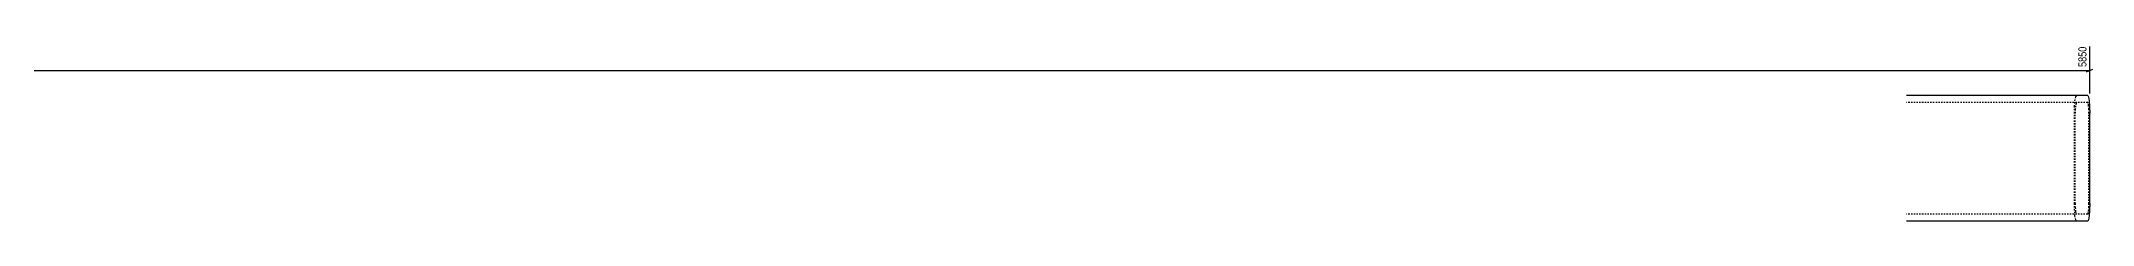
# Model space of a CAD drawing. Header units: millimetres. Extents: x 7 to 17793, y 7 to 306.
# Drawn here: x 2943 to 5880, y 14 to 266 of the extents above; entities that cross this region are included whole.
import ezdxf

# ---------------------------------------------------------------- set-up
doc = ezdxf.new("R2010")
doc.units = ezdxf.units.MM
doc.linetypes.add('DXK_LINE_DOT2', pattern=[3.9198, 1.9599, -1.9599])
doc.layers.add('MÅLSÆTNING', color=7, linetype='Continuous')
doc.layers.add('STÅL', color=7, linetype='Continuous')
doc.styles.add('Arial Narrow', font='ARIALN.TTF', dxfattribs={"height": 0.2})

msp = doc.modelspace()

# ---------------------------------------------------------------- linework, layer by layer
at = {"layer": 'MÅLSÆTNING', "color": 7, "linetype": 'Continuous'}
for p, q in [((5875.5, 196.5), (5875.5, 263.9)), ((2445.8, 229.5), (5875.5, 229.5)), ((5871, 227.7), (5880, 231.3))]:
    msp.add_line(p, q, dxfattribs=at)
at = {"layer": 'STÅL', "color": 2, "linetype": 'Continuous'}
for p, q in [((5872.5, 193.5), (5613.4, 193.5)), ((5872.5, 193.5), (5873.6, 191.6)), ((5873.6, 191.6), (5874.6, 186.2)), ((5874.6, 186.2), (5875.3, 178.1)), ((5875.3, 178.1), (5875.5, 168.5)), ((5875.5, 38.5), (5875.5, 168.5)), ((5875.5, 38.5), (5875.3, 28.9)), ((5872.5, 13.5), (5613.4, 13.5)), ((5873.6, 15.4), (5872.5, 13.5)), ((5874.6, 20.8), (5873.6, 15.4)), ((5875.3, 28.9), (5874.6, 20.8))]:
    msp.add_line(p, q, dxfattribs=at)
at = {"layer": 'STÅL', "color": 7, "linetype": 'DXK_LINE_DOT2'}
for p, q in [((5872.5, 183.5), (5613.4, 183.5)), ((5853.4, 168.5), (5853.7, 178.1)), ((5853.7, 178.1), (5854.3, 186.2)), ((5854.3, 186.2), (5855.3, 191.6)), ((5855.2, 179.1), (5854.8, 174.2)), ((5855.8, 182.4), (5855.2, 179.1)), ((5855.3, 191.6), (5856.5, 193.5)), ((5856.5, 183.5), (5855.8, 182.4)), ((5873.2, 182.4), (5872.5, 183.5)), ((5873.8, 179.1), (5873.2, 182.4)), ((5874.2, 174.2), (5873.8, 179.1)), ((5853.4, 38.5), (5853.4, 168.5)), ((5854.8, 174.2), (5854.7, 168.5)), ((5854.7, 38.5), (5854.7, 168.5)), ((5874.3, 168.5), (5874.2, 174.2)), ((5874.3, 38.5), (5874.3, 168.5)), ((5853.7, 28.9), (5853.4, 38.5)), ((5854.7, 38.5), (5854.8, 32.8)), ((5854.8, 32.8), (5855.2, 27.9)), ((5873.8, 27.9), (5874.2, 32.8)), ((5874.2, 32.8), (5874.3, 38.5)), ((5872.5, 23.5), (5613.4, 23.5)), ((5854.3, 20.8), (5853.7, 28.9)), ((5855.3, 15.4), (5854.3, 20.8)), ((5855.2, 27.9), (5855.8, 24.6)), ((5856.5, 13.5), (5855.3, 15.4)), ((5855.8, 24.6), (5856.5, 23.5)), ((5872.5, 23.5), (5873.2, 24.6)), ((5873.2, 24.6), (5873.8, 27.9))]:
    msp.add_line(p, q, dxfattribs=at)

# ---------------------------------------------------------------- next in the draw order: wipeouts: each hides what was drawn before it
at = {"color": 0, "linetype": 'Continuous'}
msp.add_wipeout([(5873.1, 266.3), (5856.3, 266.3), (5856.3, 232.2), (5873.1, 232.2)], dxfattribs=at).dxf.layer = 'MÅLSÆTNING'

# ---------------------------------------------------------------- next in the draw order: texts
at = {"layer": 'MÅLSÆTNING', "color": 3, "linetype": 'Continuous', "style": 'Arial Narrow'}
msp.add_text('5850', height=11.45, rotation=90.0002, dxfattribs=at).set_placement((5870.7, 234.6))

doc.saveas('drawing.dxf')
